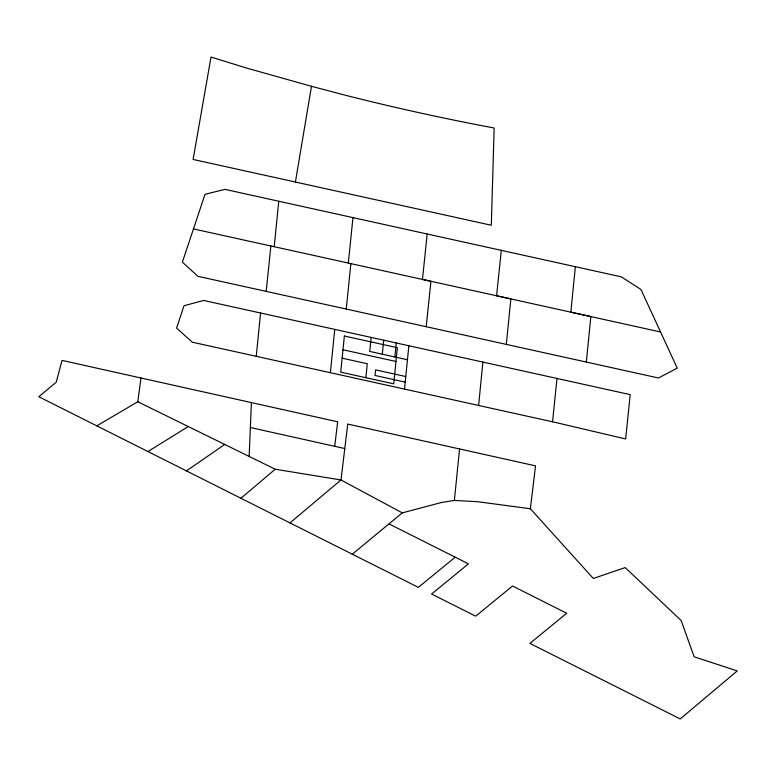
<?xml version="1.0" encoding="UTF-8"?>
<svg xmlns="http://www.w3.org/2000/svg" width="776" height="776" viewBox="0 0 776 776"><rect width="100%" height="100%" fill="white"/><g stroke="black" fill="none" stroke-linecap="round" stroke-linejoin="round"><path stroke-width="1.16" d="M249.154 456.443L251.405 402.599M478.608 405.47L482.895 362.082M506.311 344.389L197.929 276.314L182.36 262.162L205.019 194.33L224.924 189.354L621.275 276.838L640.937 289.458L677.235 368.125L658.446 377.99L506.311 344.389L510.85 298.935L422.474 279.399L427.178 233.993M575.365 266.711L570.826 312.165L660.57 331.983M586.336 362.072L590.846 316.579L496.582 295.782L501.306 250.347M256.245 356.31L260.581 313.009L203.661 300.448L184.058 305.715L176.579 328.083L192.322 342.197L554.956 422.338L625.65 438.964L630.209 394.625L260.581 313.009M426.199 326.725L430.923 281.29L274.2 246.7L278.759 201.236M330.382 372.732L334.737 329.412M365.884 377.699L367.29 363.721L342.129 358.173M371.132 337.453L369.725 351.431L407.458 359.754M382.296 354.205L383.703 340.218M394.877 356.979L396.284 342.992M404.509 389.096L408.865 345.766M334.708 446.297L337.667 421.805L62.012 360.413L56.26 382.18L38.8 396.72L352.275 554.2L402.298 512.878L441.573 502.47L454.358 500.433L459.567 448.955M266.187 291.388L270.863 246.002L193.437 228.901M348.327 263.064L352.964 217.658M346.232 309.061L350.878 263.627M552.56 421.814L556.984 378.426M389.193 524.004L468.442 563.842L431.582 594.028L475.688 616.173L512.529 586.006L566.722 613.253L529.901 643.401L680.242 718.935L737.2 670.93L694.142 656.768L681.144 620.528L625.204 567.586L593.32 578.46L530.347 508.746L535.527 465.862L347.735 424.055L341.003 479.966L289.991 522.888M96.806 425.869L137.788 401.755L141.019 377.99M295.404 182.03L311.486 86.301L247.486 68.317L211.014 57.065L193.108 159.458L491.305 225.253L494.157 128.011A1320.645 711.524 15.2 0 1 346.465 95.526L311.486 86.301M240.938 498.26L275.208 469.228L341.003 479.966L402.298 512.878M455.182 557.197L418.342 587.364L352.275 554.2M186.473 470.886L224.71 444.454M147.944 451.535L188.258 426.548M454.358 500.433L477.628 501.703L530.347 508.746M270.863 246.002L274.2 246.7M342.973 349.782L395.973 361.47M405.77 376.535L375.584 369.88L375.021 375.468L405.208 382.122M250.347 427.518L344.777 448.547M137.788 401.755L275.208 469.228M344.36 336.027L340.722 372.16L393.723 383.839L397.351 347.706L344.36 336.027"/></g></svg>
